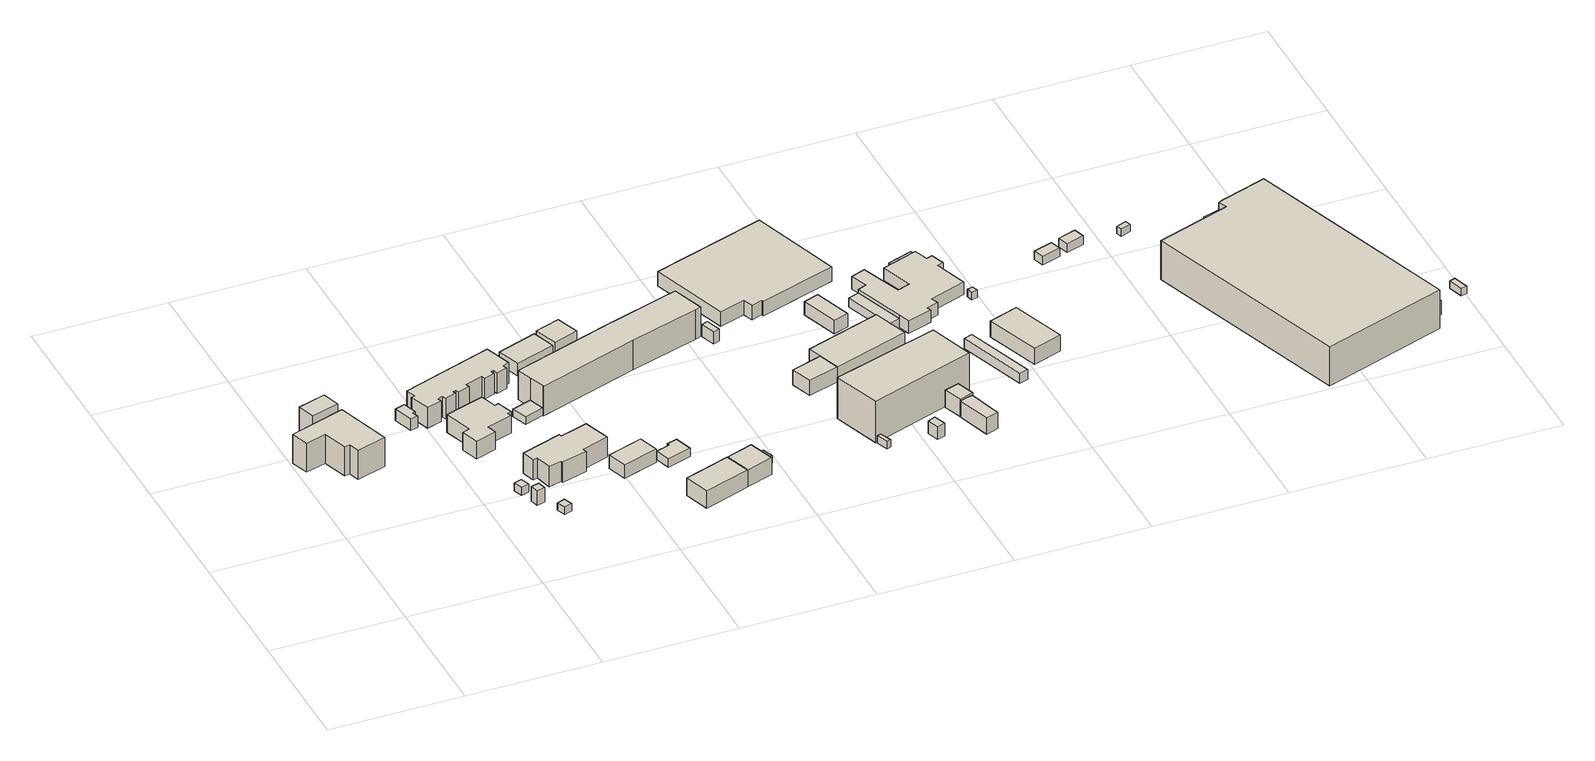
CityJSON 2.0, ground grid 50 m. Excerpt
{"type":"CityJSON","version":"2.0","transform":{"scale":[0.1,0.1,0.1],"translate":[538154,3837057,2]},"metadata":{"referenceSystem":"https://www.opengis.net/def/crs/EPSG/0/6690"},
"CityObjects":{
"building1":{"type":"Building","attributes":{"計測周辺長":70.97,"1/2500図郭":45,"区名":"此花区","町丁目名称":"常吉２丁目","街区番号":3,"class":"3001","usage":"431","measuredHeight":11.8,"storeysAboveGround":3,"BuildingDetailAttribute.buildingRoofEdgeArea":290.42,"BuildingDetailAttribute.buildingStructureType":"610","BuildingDetailAttribute.buildingStructureOrgType":"2","BuildingDetailAttribute.detailedUsage":"1720","BuildingDetailAttribute.specifiedBuildingCoverageRate":0.6,"BuildingDetailAttribute.surveyYear":2017,"BuildingTsunamiRiskAttribute.description":"1","BuildingTsunamiRiskAttribute.rank":"1","BuildingTsunamiRiskAttribute.depth":0.02,"BuildingHighTideRiskAttribute.description":"1","BuildingHighTideRiskAttribute.rank":"2","BuildingHighTideRiskAttribute.depth":2.98,"BuildingIDAttribute.prefecture":"27","BuildingIDAttribute.city":"27104"},"geometry":[{"type":"Solid","lod":"1","boundaries":[[[[0,1,2,3,4,5,6,7]],[[6,8,9,7]],[[5,10,8,6]],[[4,11,10,5]],[[3,12,11,4]],[[2,13,12,3]],[[1,14,13,2]],[[0,15,14,1]],[[7,9,15,0]],[[8,10,11,12,13,14,15,9]]]]}]},
"building2":{"type":"Building","attributes":{"計測周辺長":36.03,"1/2500図郭":45,"区名":"此花区","町丁目名称":"常吉２丁目","街区番号":3,"class":"3001","usage":"441","measuredHeight":11.7,"storeysAboveGround":3,"BuildingDetailAttribute.buildingRoofEdgeArea":76.96,"BuildingDetailAttribute.buildingStructureType":"610","BuildingDetailAttribute.buildingStructureOrgType":"2","BuildingDetailAttribute.detailedUsage":"1510","BuildingDetailAttribute.specifiedBuildingCoverageRate":0.6,"BuildingDetailAttribute.surveyYear":2017,"BuildingTsunamiRiskAttribute.description":"1","BuildingTsunamiRiskAttribute.rank":"1","BuildingTsunamiRiskAttribute.depth":0.01,"BuildingHighTideRiskAttribute.description":"1","BuildingHighTideRiskAttribute.rank":"3","BuildingHighTideRiskAttribute.depth":3.04,"BuildingIDAttribute.prefecture":"27","BuildingIDAttribute.city":"27104"},"geometry":[{"type":"Solid","lod":"1","boundaries":[[[[16,17,18,19]],[[18,20,21,19]],[[17,22,20,18]],[[16,23,22,17]],[[19,21,23,16]],[[20,22,23,21]]]]}]},
"building3":{"type":"Building","attributes":{"class":"3001","measuredHeight":4.6,"BuildingDetailAttribute.specifiedBuildingCoverageRate":0.6,"BuildingDetailAttribute.surveyYear":2017,"BuildingTsunamiRiskAttribute.description":"1","BuildingTsunamiRiskAttribute.rank":"1","BuildingTsunamiRiskAttribute.depth":0.28,"BuildingHighTideRiskAttribute.description":"1","BuildingHighTideRiskAttribute.rank":"2","BuildingHighTideRiskAttribute.depth":2.41,"BuildingIDAttribute.prefecture":"27","BuildingIDAttribute.city":"27104"},"geometry":[{"type":"Solid","lod":"1","boundaries":[[[[24,25,26,27,28,29]],[[28,30,31,29]],[[27,32,30,28]],[[26,33,32,27]],[[25,34,33,26]],[[24,35,34,25]],[[29,31,35,24]],[[30,32,33,34,35,31]]]]}]},
"building4":{"type":"Building","attributes":{"計測周辺長":13.76,"1/2500図郭":45,"区名":"此花区","町丁目名称":"常吉１丁目","街区番号":1,"class":"3001","usage":"441","measuredHeight":3.3,"storeysAboveGround":1,"BuildingDetailAttribute.buildingRoofEdgeArea":11.75,"BuildingDetailAttribute.buildingStructureType":"610","BuildingDetailAttribute.buildingStructureOrgType":"2","BuildingDetailAttribute.detailedUsage":"1510","BuildingDetailAttribute.specifiedBuildingCoverageRate":0.6,"BuildingDetailAttribute.surveyYear":2017,"BuildingTsunamiRiskAttribute.description":"1","BuildingTsunamiRiskAttribute.rank":"1","BuildingTsunamiRiskAttribute.depth":0.37,"BuildingHighTideRiskAttribute.description":"1","BuildingHighTideRiskAttribute.rank":"2","BuildingHighTideRiskAttribute.depth":2.16,"BuildingIDAttribute.prefecture":"27","BuildingIDAttribute.city":"27104"},"geometry":[{"type":"Solid","lod":"1","boundaries":[[[[36,37,38,39]],[[38,40,41,39]],[[37,42,40,38]],[[36,43,42,37]],[[39,41,43,36]],[[40,42,43,41]]]]}]},
"building5":{"type":"Building","attributes":{"class":"3001","measuredHeight":6,"BuildingDetailAttribute.specifiedBuildingCoverageRate":0.6,"BuildingDetailAttribute.surveyYear":2017,"BuildingHighTideRiskAttribute.description":"1","BuildingHighTideRiskAttribute.rank":"2","BuildingHighTideRiskAttribute.depth":2.16,"BuildingIDAttribute.prefecture":"27","BuildingIDAttribute.city":"27104"},"geometry":[{"type":"Solid","lod":"1","boundaries":[[[[44,45,46,47]],[[46,48,49,47]],[[45,50,48,46]],[[44,51,50,45]],[[47,49,51,44]],[[48,50,51,49]]]]}]},
"building6":{"type":"Building","attributes":{"計測周辺長":13.29,"1/2500図郭":45,"区名":"此花区","町丁目名称":"常吉１丁目","街区番号":1,"class":"3001","usage":"441","storeysAboveGround":1,"BuildingDetailAttribute.buildingRoofEdgeArea":11,"BuildingDetailAttribute.buildingStructureType":"610","BuildingDetailAttribute.buildingStructureOrgType":"2","BuildingDetailAttribute.detailedUsage":"1510","BuildingDetailAttribute.specifiedBuildingCoverageRate":0.6,"BuildingDetailAttribute.surveyYear":2017,"BuildingHighTideRiskAttribute.description":"1","BuildingHighTideRiskAttribute.rank":"2","BuildingHighTideRiskAttribute.depth":2.75,"BuildingIDAttribute.prefecture":"27","BuildingIDAttribute.city":"27104"},"geometry":[{"type":"Solid","lod":"1","boundaries":[[[[52,53,54,55]],[[54,56,57,55]],[[53,58,56,54]],[[52,59,58,53]],[[55,57,59,52]],[[56,58,59,57]]]]}]},
"building7":{"type":"Building","attributes":{"計測周辺長":77.07,"1/2500図郭":45,"区名":"此花区","町丁目名称":"常吉１丁目","街区番号":1,"class":"3001","usage":"441","measuredHeight":7.3,"storeysAboveGround":2,"BuildingDetailAttribute.buildingRoofEdgeArea":280.44,"BuildingDetailAttribute.buildingStructureType":"610","BuildingDetailAttribute.buildingStructureOrgType":"2","BuildingDetailAttribute.detailedUsage":"1510","BuildingDetailAttribute.specifiedBuildingCoverageRate":0.6,"BuildingDetailAttribute.surveyYear":2017,"BuildingHighTideRiskAttribute.description":"1","BuildingHighTideRiskAttribute.rank":"2","BuildingHighTideRiskAttribute.depth":2.11,"BuildingIDAttribute.prefecture":"27","BuildingIDAttribute.city":"27104"},"geometry":[{"type":"Solid","lod":"1","boundaries":[[[[60,61,62,63,64,65,66,67,68,69,70,71]],[[70,72,73,71]],[[69,74,72,70]],[[68,75,74,69]],[[67,76,75,68]],[[66,77,76,67]],[[65,78,77,66]],[[64,79,78,65]],[[63,80,79,64]],[[62,81,80,63]],[[61,82,81,62]],[[60,83,82,61]],[[71,73,83,60]],[[72,74,75,76,77,78,79,80,81,82,83,73]]]]}]},
"building8":{"type":"Building","attributes":{"計測周辺長":112.29,"1/2500図郭":45,"区名":"此花区","町丁目名称":"常吉１丁目","街区番号":1,"class":"3001","usage":"441","measuredHeight":8.4,"storeysAboveGround":2,"BuildingDetailAttribute.buildingRoofEdgeArea":432.2,"BuildingDetailAttribute.buildingStructureType":"610","BuildingDetailAttribute.buildingStructureOrgType":"2","BuildingDetailAttribute.detailedUsage":"1510","BuildingDetailAttribute.specifiedBuildingCoverageRate":0.6,"BuildingDetailAttribute.surveyYear":2017,"BuildingHighTideRiskAttribute.description":"1","BuildingHighTideRiskAttribute.rank":"2","BuildingHighTideRiskAttribute.depth":2.07,"BuildingIDAttribute.prefecture":"27","BuildingIDAttribute.city":"27104"},"geometry":[{"type":"Solid","lod":"1","boundaries":[[[[84,85,86,87,88,89,90,91,92,93,94,95,96,97,98,99,100,101,102,103,104,105,106,107]],[[106,108,109,107]],[[105,110,108,106]],[[104,111,110,105]],[[103,112,111,104]],[[102,113,112,103]],[[101,114,113,102]],[[100,115,114,101]],[[99,116,115,100]],[[98,117,116,99]],[[97,118,117,98]],[[96,119,118,97]],[[95,120,119,96]],[[94,121,120,95]],[[93,122,121,94]],[[92,123,122,93]],[[91,124,123,92]],[[90,125,124,91]],[[89,126,125,90]],[[88,127,126,89]],[[87,128,127,88]],[[86,129,128,87]],[[85,130,129,86]],[[84,131,130,85]],[[107,109,131,84]],[[108,110,111,112,113,114,115,116,117,118,119,120,121,122,123,124,125,126,127,128,129,130,131,109]]]]}]},
"building9":{"type":"Building","attributes":{"計測周辺長":80.71,"1/2500図郭":45,"区名":"此花区","町丁目名称":"常吉１丁目","街区番号":1,"class":"3001","usage":"441","measuredHeight":8.2,"storeysAboveGround":2,"BuildingDetailAttribute.buildingRoofEdgeArea":313.22,"BuildingDetailAttribute.buildingStructureType":"610","BuildingDetailAttribute.buildingStructureOrgType":"2","BuildingDetailAttribute.detailedUsage":"1510","BuildingDetailAttribute.specifiedBuildingCoverageRate":0.6,"BuildingDetailAttribute.surveyYear":2017,"BuildingHighTideRiskAttribute.description":"1","BuildingHighTideRiskAttribute.rank":"2","BuildingHighTideRiskAttribute.depth":1.81,"BuildingIDAttribute.prefecture":"27","BuildingIDAttribute.city":"27104"},"geometry":[{"type":"Solid","lod":"1","boundaries":[[[[132,133,134,135,136,137,138,139,140,141,142,143]],[[142,144,145,143]],[[141,146,144,142]],[[140,147,146,141]],[[139,148,147,140]],[[138,149,148,139]],[[137,150,149,138]],[[136,151,150,137]],[[135,152,151,136]],[[134,153,152,135]],[[133,154,153,134]],[[132,155,154,133]],[[143,145,155,132]],[[144,146,147,148,149,150,151,152,153,154,155,145]]]]}]},
"building10":{"type":"Building","attributes":{"計測周辺長":27.04,"1/2500図郭":45,"区名":"此花区","町丁目名称":"常吉１丁目","街区番号":1,"class":"3003","usage":"441","storeysAboveGround":1,"BuildingDetailAttribute.buildingRoofEdgeArea":44.88,"BuildingDetailAttribute.buildingStructureType":"610","BuildingDetailAttribute.buildingStructureOrgType":"2","BuildingDetailAttribute.detailedUsage":"1510","BuildingDetailAttribute.specifiedBuildingCoverageRate":0.6,"BuildingDetailAttribute.surveyYear":2017,"BuildingHighTideRiskAttribute.description":"1","BuildingHighTideRiskAttribute.rank":"2","BuildingHighTideRiskAttribute.depth":2.28,"BuildingIDAttribute.prefecture":"27","BuildingIDAttribute.city":"27104"},"geometry":[{"type":"Solid","lod":"1","boundaries":[[[[156,157,158,159]],[[158,160,161,159]],[[157,162,160,158]],[[156,163,162,157]],[[159,161,163,156]],[[160,162,163,161]]]]}]},
"building11":{"type":"Building","attributes":{"計測周辺長":44.03,"1/2500図郭":45,"区名":"此花区","町丁目名称":"常吉１丁目","街区番号":1,"class":"3001","usage":"441","measuredHeight":5.5,"storeysAboveGround":1,"BuildingDetailAttribute.buildingRoofEdgeArea":111.14,"BuildingDetailAttribute.buildingStructureType":"610","BuildingDetailAttribute.buildingStructureOrgType":"2","BuildingDetailAttribute.detailedUsage":"1510","BuildingDetailAttribute.specifiedBuildingCoverageRate":0.6,"BuildingDetailAttribute.surveyYear":2017,"BuildingHighTideRiskAttribute.description":"1","BuildingHighTideRiskAttribute.rank":"2","BuildingHighTideRiskAttribute.depth":2.44,"BuildingIDAttribute.prefecture":"27","BuildingIDAttribute.city":"27104"},"geometry":[{"type":"Solid","lod":"1","boundaries":[[[[164,165,166,167]],[[166,168,169,167]],[[165,170,168,166]],[[164,171,170,165]],[[167,169,171,164]],[[168,170,171,169]]]]}]},
"building12":{"type":"Building","attributes":{"class":"3001","measuredHeight":3.7,"BuildingDetailAttribute.specifiedBuildingCoverageRate":0.6,"BuildingDetailAttribute.surveyYear":2017,"BuildingHighTideRiskAttribute.description":"1","BuildingHighTideRiskAttribute.rank":"2","BuildingHighTideRiskAttribute.depth":2.08,"BuildingIDAttribute.prefecture":"27","BuildingIDAttribute.city":"27104"},"geometry":[{"type":"Solid","lod":"1","boundaries":[[[[172,173,174,175]],[[174,176,177,175]],[[173,178,176,174]],[[172,179,178,173]],[[175,177,179,172]],[[176,178,179,177]]]]}]},
"building13":{"type":"Building","attributes":{"計測周辺長":50.85,"1/2500図郭":45,"区名":"此花区","町丁目名称":"常吉１丁目","街区番号":1,"class":"3003","usage":"441","measuredHeight":5.1,"storeysAboveGround":1,"BuildingDetailAttribute.buildingRoofEdgeArea":147.33,"BuildingDetailAttribute.buildingStructureType":"610","BuildingDetailAttribute.buildingStructureOrgType":"2","BuildingDetailAttribute.detailedUsage":"1510","BuildingDetailAttribute.specifiedBuildingCoverageRate":0.6,"BuildingDetailAttribute.surveyYear":2017,"BuildingHighTideRiskAttribute.description":"1","BuildingHighTideRiskAttribute.rank":"2","BuildingHighTideRiskAttribute.depth":2.25,"BuildingIDAttribute.prefecture":"27","BuildingIDAttribute.city":"27104"},"geometry":[{"type":"Solid","lod":"1","boundaries":[[[[180,181,182,183]],[[182,184,185,183]],[[181,186,184,182]],[[180,187,186,181]],[[183,185,187,180]],[[184,186,187,185]]]]}]},
"building14":{"type":"Building","attributes":{"class":"3001","measuredHeight":6.9,"BuildingDetailAttribute.specifiedBuildingCoverageRate":0.6,"BuildingDetailAttribute.surveyYear":2017,"BuildingHighTideRiskAttribute.description":"1","BuildingHighTideRiskAttribute.rank":"2","BuildingHighTideRiskAttribute.depth":2.46,"BuildingIDAttribute.prefecture":"27","BuildingIDAttribute.city":"27104"},"geometry":[{"type":"Solid","lod":"1","boundaries":[[[[188,189,190,191]],[[190,192,193,191]],[[189,194,192,190]],[[188,195,194,189]],[[191,193,195,188]],[[192,194,195,193]]]]}]},
"building15":{"type":"Building","attributes":{"計測周辺長":32.95,"1/2500図郭":45,"区名":"此花区","町丁目名称":"常吉１丁目","街区番号":1,"class":"3001","usage":"441","measuredHeight":3.5,"storeysAboveGround":1,"BuildingDetailAttribute.buildingRoofEdgeArea":61.03,"BuildingDetailAttribute.buildingStructureType":"610","BuildingDetailAttribute.buildingStructureOrgType":"2","BuildingDetailAttribute.detailedUsage":"1510","BuildingDetailAttribute.specifiedBuildingCoverageRate":0.6,"BuildingDetailAttribute.surveyYear":2017,"BuildingHighTideRiskAttribute.description":"1","BuildingHighTideRiskAttribute.rank":"2","BuildingHighTideRiskAttribute.depth":2.63,"BuildingIDAttribute.prefecture":"27","BuildingIDAttribute.city":"27104"},"geometry":[{"type":"Solid","lod":"1","boundaries":[[[[196,197,198,199,200,201]],[[200,202,203,201]],[[199,204,202,200]],[[198,205,204,199]],[[197,206,205,198]],[[196,207,206,197]],[[201,203,207,196]],[[202,204,205,206,207,203]]]]}]},
"building16":{"type":"Building","attributes":{"class":"3003","measuredHeight":4.9,"BuildingDetailAttribute.specifiedBuildingCoverageRate":0.6,"BuildingDetailAttribute.surveyYear":2017,"BuildingHighTideRiskAttribute.description":"1","BuildingHighTideRiskAttribute.rank":"2","BuildingHighTideRiskAttribute.depth":2,"BuildingIDAttribute.prefecture":"27","BuildingIDAttribute.city":"27104"},"geometry":[{"type":"Solid","lod":"1","boundaries":[[[[208,209,210,211]],[[210,212,213,211]],[[209,214,212,210]],[[208,215,214,209]],[[211,213,215,208]],[[212,214,215,213]]]]}]},
"building17":{"type":"Building","attributes":{"計測周辺長":38.15,"1/2500図郭":45,"区名":"此花区","町丁目名称":"常吉１丁目","街区番号":1,"class":"3001","usage":"441","measuredHeight":6,"storeysAboveGround":1,"BuildingDetailAttribute.buildingRoofEdgeArea":90.88,"BuildingDetailAttribute.buildingStructureType":"610","BuildingDetailAttribute.buildingStructureOrgType":"2","BuildingDetailAttribute.detailedUsage":"1510","BuildingDetailAttribute.specifiedBuildingCoverageRate":0.6,"BuildingDetailAttribute.surveyYear":2017,"BuildingHighTideRiskAttribute.description":"1","BuildingHighTideRiskAttribute.rank":"2","BuildingHighTideRiskAttribute.depth":2.2,"BuildingIDAttribute.prefecture":"27","BuildingIDAttribute.city":"27104"},"geometry":[{"type":"Solid","lod":"1","boundaries":[[[[216,217,218,219]],[[218,220,221,219]],[[217,222,220,218]],[[216,223,222,217]],[[219,221,223,216]],[[220,222,223,221]]]]}]},
"building18":{"type":"Building","attributes":{"class":"3001","measuredHeight":6.8,"BuildingDetailAttribute.specifiedBuildingCoverageRate":0.6,"BuildingDetailAttribute.surveyYear":2017,"BuildingHighTideRiskAttribute.description":"1","BuildingHighTideRiskAttribute.rank":"2","BuildingHighTideRiskAttribute.depth":2.53,"BuildingIDAttribute.prefecture":"27","BuildingIDAttribute.city":"27104"},"geometry":[{"type":"Solid","lod":"1","boundaries":[[[[224,225,226,227]],[[226,228,229,227]],[[225,230,228,226]],[[224,231,230,225]],[[227,229,231,224]],[[228,230,231,229]]]]}]},
"building19":{"type":"Building","attributes":{"class":"3001","measuredHeight":12,"BuildingDetailAttribute.specifiedBuildingCoverageRate":0.6,"BuildingDetailAttribute.surveyYear":2017,"BuildingHighTideRiskAttribute.description":"1","BuildingHighTideRiskAttribute.rank":"2","BuildingHighTideRiskAttribute.depth":1.93,"BuildingIDAttribute.prefecture":"27","BuildingIDAttribute.city":"27104"},"geometry":[{"type":"Solid","lod":"1","boundaries":[[[[232,233,234,235,236,237,238,239,240,241,242,243]],[[242,244,245,243]],[[241,246,244,242]],[[240,247,246,241]],[[239,248,247,240]],[[238,249,248,239]],[[237,250,249,238]],[[236,251,250,237]],[[235,252,251,236]],[[234,253,252,235]],[[233,254,253,234]],[[232,255,254,233]],[[243,245,255,232]],[[244,246,247,248,249,250,251,252,253,254,255,245]]]]}]},
"building20":{"type":"Building","attributes":{"class":"3001","BuildingDetailAttribute.specifiedBuildingCoverageRate":0.6,"BuildingDetailAttribute.surveyYear":2017,"BuildingHighTideRiskAttribute.description":"1","BuildingHighTideRiskAttribute.rank":"2","BuildingHighTideRiskAttribute.depth":2.62,"BuildingIDAttribute.prefecture":"27","BuildingIDAttribute.city":"27104"},"geometry":[{"type":"Solid","lod":"1","boundaries":[[[[256,257,258,259]],[[258,260,261,259]],[[257,262,260,258]],[[256,263,262,257]],[[259,261,263,256]],[[260,262,263,261]]]]}]},
"building21":{"type":"Building","attributes":{"class":"3001","measuredHeight":4.9,"BuildingDetailAttribute.specifiedBuildingCoverageRate":0.6,"BuildingDetailAttribute.surveyYear":2017,"BuildingHighTideRiskAttribute.description":"1","BuildingHighTideRiskAttribute.rank":"2","BuildingHighTideRiskAttribute.depth":2.26,"BuildingIDAttribute.prefecture":"27","BuildingIDAttribute.city":"27104"},"geometry":[{"type":"Solid","lod":"1","boundaries":[[[[264,265,266,267]],[[266,268,269,267]],[[265,270,268,266]],[[264,271,270,265]],[[267,269,271,264]],[[268,270,271,269]]]]}]},
"building22":{"type":"Building","attributes":{"class":"3001","BuildingDetailAttribute.specifiedBuildingCoverageRate":0.6,"BuildingDetailAttribute.surveyYear":2017,"BuildingHighTideRiskAttribute.description":"1","BuildingHighTideRiskAttribute.rank":"2","BuildingHighTideRiskAttribute.depth":2.48,"BuildingIDAttribute.prefecture":"27","BuildingIDAttribute.city":"27104"},"geometry":[{"type":"Solid","lod":"1","boundaries":[[[[272,273,274,275]],[[274,276,277,275]],[[273,278,276,274]],[[272,279,278,273]],[[275,277,279,272]],[[276,278,279,277]]]]}]},
"building23":{"type":"Building","attributes":{"計測周辺長":41.37,"1/2500図郭":45,"区名":"此花区","町丁目名称":"常吉１丁目","街区番号":1,"class":"3003","usage":"441","measuredHeight":6.1,"storeysAboveGround":2,"BuildingDetailAttribute.buildingRoofEdgeArea":103.62,"BuildingDetailAttribute.buildingStructureType":"610","BuildingDetailAttribute.buildingStructureOrgType":"2","BuildingDetailAttribute.detailedUsage":"1510","BuildingDetailAttribute.specifiedBuildingCoverageRate":0.6,"BuildingDetailAttribute.surveyYear":2017,"BuildingHighTideRiskAttribute.description":"1","BuildingHighTideRiskAttribute.rank":"2","BuildingHighTideRiskAttribute.depth":2.4,"BuildingIDAttribute.prefecture":"27","BuildingIDAttribute.city":"27104"},"geometry":[{"type":"Solid","lod":"1","boundaries":[[[[280,281,282,283]],[[282,284,285,283]],[[281,286,284,282]],[[280,287,286,281]],[[283,285,287,280]],[[284,286,287,285]]]]}]},
"building24":{"type":"Building","attributes":{"計測周辺長":16.14,"1/2500図郭":45,"区名":"此花区","町丁目名称":"常吉１丁目","街区番号":1,"class":"3001","usage":"402","measuredHeight":5.2,"storeysAboveGround":1,"BuildingDetailAttribute.buildingRoofEdgeArea":15.56,"BuildingDetailAttribute.buildingStructureType":"610","BuildingDetailAttribute.buildingStructureOrgType":"2","BuildingDetailAttribute.detailedUsage":"1401","BuildingDetailAttribute.specifiedBuildingCoverageRate":0.6,"BuildingDetailAttribute.surveyYear":2017,"BuildingHighTideRiskAttribute.description":"1","BuildingHighTideRiskAttribute.rank":"2","BuildingHighTideRiskAttribute.depth":2.24,"BuildingIDAttribute.prefecture":"27","BuildingIDAttribute.city":"27104"},"geometry":[{"type":"Solid","lod":"1","boundaries":[[[[288,289,290,291]],[[290,292,293,291]],[[289,294,292,290]],[[288,295,294,289]],[[291,293,295,288]],[[292,294,295,293]]]]}]},
"building25":{"type":"Building","attributes":{"計測周辺長":121.9,"1/2500図郭":45,"区名":"此花区","町丁目名称":"常吉１丁目","街区番号":1,"class":"3001","usage":"402","measuredHeight":16.8,"storeysAboveGround":3,"BuildingDetailAttribute.buildingRoofEdgeArea":789.61,"BuildingDetailAttribute.buildingStructureType":"610","BuildingDetailAttribute.buildingStructureOrgType":"2","BuildingDetailAttribute.detailedUsage":"1401","BuildingDetailAttribute.specifiedBuildingCoverageRate":0.6,"BuildingDetailAttribute.surveyYear":2017,"BuildingHighTideRiskAttribute.description":"1","BuildingHighTideRiskAttribute.rank":"2","BuildingHighTideRiskAttribute.depth":2.5,"BuildingIDAttribute.prefecture":"27","BuildingIDAttribute.city":"27104"},"geometry":[{"type":"Solid","lod":"1","boundaries":[[[[296,297,298,299]],[[298,300,301,299]],[[297,302,300,298]],[[296,303,302,297]],[[299,301,303,296]],[[300,302,303,301]]]]}]},
"building26":{"type":"Building","attributes":{"計測周辺長":163.82,"1/2500図郭":45,"区名":"此花区","町丁目名称":"常吉１丁目","街区番号":1,"class":"3001","usage":"441","measuredHeight":5.8,"storeysAboveGround":2,"BuildingDetailAttribute.buildingRoofEdgeArea":1599.44,"BuildingDetailAttribute.buildingStructureType":"610","BuildingDetailAttribute.buildingStructureOrgType":"2","BuildingDetailAttribute.detailedUsage":"1510","BuildingDetailAttribute.specifiedBuildingCoverageRate":0.6,"BuildingDetailAttribute.surveyYear":2017,"BuildingHighTideRiskAttribute.description":"1","BuildingHighTideRiskAttribute.rank":"2","BuildingHighTideRiskAttribute.depth":2.34,"BuildingIDAttribute.prefecture":"27","BuildingIDAttribute.city":"27104"},"geometry":[{"type":"Solid","lod":"1","boundaries":[[[[304,305,306,307,308,309,310,311]],[[310,312,313,311]],[[309,314,312,310]],[[308,315,314,309]],[[307,316,315,308]],[[306,317,316,307]],[[305,318,317,306]],[[304,319,318,305]],[[311,313,319,304]],[[312,314,315,316,317,318,319,313]]]]}]},
"building27":{"type":"Building","attributes":{"計測周辺長":88.92,"1/2500図郭":45,"区名":"此花区","町丁目名称":"常吉１丁目","街区番号":1,"class":"3003","usage":"441","measuredHeight":5.7,"storeysAboveGround":2,"BuildingDetailAttribute.buildingRoofEdgeArea":430.45,"BuildingDetailAttribute.buildingStructureType":"610","BuildingDetailAttribute.buildingStructureOrgType":"2","BuildingDetailAttribute.detailedUsage":"1510","BuildingDetailAttribute.specifiedBuildingCoverageRate":0.6,"BuildingDetailAttribute.surveyYear":2017,"BuildingHighTideRiskAttribute.description":"1","BuildingHighTideRiskAttribute.rank":"2","BuildingHighTideRiskAttribute.depth":2.61,"BuildingIDAttribute.prefecture":"27","BuildingIDAttribute.city":"27104"},"geometry":[{"type":"Solid","lod":"1","boundaries":[[[[320,321,322,323]],[[322,324,325,323]],[[321,326,324,322]],[[320,327,326,321]],[[323,325,327,320]],[[324,326,327,325]]]]}]},
"building28":{"type":"Building","attributes":{"class":"3001","measuredHeight":5.4,"BuildingDetailAttribute.specifiedBuildingCoverageRate":0.6,"BuildingDetailAttribute.surveyYear":2017,"BuildingHighTideRiskAttribute.description":"1","BuildingHighTideRiskAttribute.rank":"2","BuildingHighTideRiskAttribute.depth":2.25,"BuildingIDAttribute.prefecture":"27","BuildingIDAttribute.city":"27104"},"geometry":[{"type":"Solid","lod":"1","boundaries":[[[[328,329,330,331]],[[330,332,333,331]],[[329,334,332,330]],[[328,335,334,329]],[[331,333,335,328]],[[332,334,335,333]]]]}]},
"building29":{"type":"Building","attributes":{"計測周辺長":36.85,"1/2500図郭":45,"区名":"此花区","町丁目名称":"常吉１丁目","街区番号":1,"class":"3001","usage":"402","measuredHeight":6.6,"storeysAboveGround":1,"BuildingDetailAttribute.buildingRoofEdgeArea":67.97,"BuildingDetailAttribute.buildingStructureType":"610","BuildingDetailAttribute.buildingStructureOrgType":"2","BuildingDetailAttribute.detailedUsage":"1401","BuildingDetailAttribute.specifiedBuildingCoverageRate":0.6,"BuildingDetailAttribute.surveyYear":2017,"BuildingHighTideRiskAttribute.description":"1","BuildingHighTideRiskAttribute.rank":"2","BuildingHighTideRiskAttribute.depth":2.24,"BuildingIDAttribute.prefecture":"27","BuildingIDAttribute.city":"27104"},"geometry":[{"type":"Solid","lod":"1","boundaries":[[[[336,337,338,339]],[[338,340,341,339]],[[337,342,340,338]],[[336,343,342,337]],[[339,341,343,336]],[[340,342,343,341]]]]}]},
"building30":{"type":"Building","attributes":{"計測周辺長":25.94,"1/2500図郭":45,"区名":"此花区","町丁目名称":"常吉１丁目","街区番号":1,"class":"3001","usage":"402","measuredHeight":7.1,"storeysAboveGround":1,"BuildingDetailAttribute.buildingRoofEdgeArea":41.41,"BuildingDetailAttribute.buildingStructureType":"610","BuildingDetailAttribute.buildingStructureOrgType":"2","BuildingDetailAttribute.detailedUsage":"1401","BuildingDetailAttribute.specifiedBuildingCoverageRate":0.6,"BuildingDetailAttribute.surveyYear":2017,"BuildingHighTideRiskAttribute.description":"1","BuildingHighTideRiskAttribute.rank":"2","BuildingHighTideRiskAttribute.depth":2.37,"BuildingIDAttribute.prefecture":"27","BuildingIDAttribute.city":"27104"},"geometry":[{"type":"Solid","lod":"1","boundaries":[[[[344,345,346,347]],[[346,348,349,347]],[[345,350,348,346]],[[344,351,350,345]],[[347,349,351,344]],[[348,350,351,349]]]]}]},
"building31":{"type":"Building","attributes":{"計測周辺長":49.81,"1/2500図郭":45,"区名":"此花区","町丁目名称":"常吉１丁目","街区番号":1,"class":"3001","usage":"441","measuredHeight":3.6,"storeysAboveGround":1,"BuildingDetailAttribute.buildingRoofEdgeArea":92.33,"BuildingDetailAttribute.buildingStructureType":"610","BuildingDetailAttribute.buildingStructureOrgType":"2","BuildingDetailAttribute.detailedUsage":"1510","BuildingDetailAttribute.specifiedBuildingCoverageRate":0.6,"BuildingDetailAttribute.surveyYear":2017,"BuildingHighTideRiskAttribute.description":"1","BuildingHighTideRiskAttribute.rank":"2","BuildingHighTideRiskAttribute.depth":2.11,"BuildingIDAttribute.prefecture":"27","BuildingIDAttribute.city":"27104"},"geometry":[{"type":"Solid","lod":"1","boundaries":[[[[352,353,354,355]],[[354,356,357,355]],[[353,358,356,354]],[[352,359,358,353]],[[355,357,359,352]],[[356,358,359,357]]]]}]},
"building32":{"type":"Building","attributes":{"計測周辺長":62.3,"1/2500図郭":45,"区名":"此花区","町丁目名称":"常吉１丁目","街区番号":1,"class":"3003","usage":"431","measuredHeight":4.1,"storeysAboveGround":1,"BuildingDetailAttribute.buildingRoofEdgeArea":96.18,"BuildingDetailAttribute.buildingStructureType":"601","BuildingDetailAttribute.buildingStructureOrgType":"1","BuildingDetailAttribute.detailedUsage":"1720","BuildingDetailAttribute.specifiedBuildingCoverageRate":0.6,"BuildingDetailAttribute.surveyYear":2017,"BuildingHighTideRiskAttribute.description":"1","BuildingHighTideRiskAttribute.rank":"2","BuildingHighTideRiskAttribute.depth":2.34,"BuildingIDAttribute.prefecture":"27","BuildingIDAttribute.city":"27104"},"geometry":[{"type":"Solid","lod":"1","boundaries":[[[[360,361,362,363]],[[362,364,365,363]],[[361,366,364,362]],[[360,367,366,361]],[[363,365,367,360]],[[364,366,367,365]]]]}]},
"building33":{"type":"Building","attributes":{"計測周辺長":155.49,"1/2500図郭":45,"区名":"此花区","町丁目名称":"常吉１丁目","街区番号":1,"class":"3001","usage":"441","measuredHeight":5.1,"storeysAboveGround":1,"BuildingDetailAttribute.buildingRoofEdgeArea":724.09,"BuildingDetailAttribute.buildingStructureType":"610","BuildingDetailAttribute.buildingStructureOrgType":"2","BuildingDetailAttribute.detailedUsage":"1510","BuildingDetailAttribute.specifiedBuildingCoverageRate":0.6,"BuildingDetailAttribute.surveyYear":2017,"BuildingHighTideRiskAttribute.description":"1","BuildingHighTideRiskAttribute.rank":"2","BuildingHighTideRiskAttribute.depth":2.04,"BuildingIDAttribute.prefecture":"27","BuildingIDAttribute.city":"27104"},"geometry":[{"type":"Solid","lod":"1","boundaries":[[[[368,369,370,371,372,373,374,375,376,377,378,379,380,381,382,383,384,385,386,387]],[[386,388,389,387]],[[385,390,388,386]],[[384,391,390,385]],[[383,392,391,384]],[[382,393,392,383]],[[381,394,393,382]],[[380,395,394,381]],[[379,396,395,380]],[[378,397,396,379]],[[377,398,397,378]],[[376,399,398,377]],[[375,400,399,376]],[[374,401,400,375]],[[373,402,401,374]],[[372,403,402,373]],[[371,404,403,372]],[[370,405,404,371]],[[369,406,405,370]],[[368,407,406,369]],[[387,389,407,368]],[[388,390,391,392,393,394,395,396,397,398,399,400,401,402,403,404,405,406,407,389]]]]}]},
"building34":{"type":"Building","attributes":{"class":"3001","measuredHeight":3.7,"BuildingDetailAttribute.specifiedBuildingCoverageRate":0.6,"BuildingDetailAttribute.surveyYear":2017,"BuildingHighTideRiskAttribute.description":"1","BuildingHighTideRiskAttribute.rank":"2","BuildingHighTideRiskAttribute.depth":2.09,"BuildingIDAttribute.prefecture":"27","BuildingIDAttribute.city":"27104"},"geometry":[{"type":"Solid","lod":"1","boundaries":[[[[408,409,410,411]],[[410,412,413,411]],[[409,414,412,410]],[[408,415,414,409]],[[411,413,415,408]],[[412,414,415,413]]]]}]},
"building35":{"type":"Building","attributes":{"計測周辺長":67.31,"1/2500図郭":45,"区名":"此花区","町丁目名称":"常吉１丁目","街区番号":1,"class":"3001","usage":"431","measuredHeight":6.5,"storeysAboveGround":2,"BuildingDetailAttribute.buildingRoofEdgeArea":257.78,"BuildingDetailAttribute.buildingStructureType":"610","BuildingDetailAttribute.buildingStructureOrgType":"2","BuildingDetailAttribute.detailedUsage":"1720","BuildingDetailAttribute.specifiedBuildingCoverageRate":0.6,"BuildingDetailAttribute.surveyYear":2017,"BuildingHighTideRiskAttribute.description":"1","BuildingHighTideRiskAttribute.rank":"2","BuildingHighTideRiskAttribute.depth":1.92,"BuildingIDAttribute.prefecture":"27","BuildingIDAttribute.city":"27104"},"geometry":[{"type":"Solid","lod":"1","boundaries":[[[[416,417,418,419]],[[418,420,421,419]],[[417,422,420,418]],[[416,423,422,417]],[[419,421,423,416]],[[420,422,423,421]]]]}]},
"building36":{"type":"Building","attributes":{"class":"3001","BuildingDetailAttribute.specifiedBuildingCoverageRate":0.6,"BuildingDetailAttribute.surveyYear":2017,"BuildingHighTideRiskAttribute.description":"1","BuildingHighTideRiskAttribute.rank":"2","BuildingHighTideRiskAttribute.depth":2.06,"BuildingIDAttribute.prefecture":"27","BuildingIDAttribute.city":"27104"},"geometry":[{"type":"Solid","lod":"1","boundaries":[[[[424,425,426,427]],[[426,428,429,427]],[[425,430,428,426]],[[424,431,430,425]],[[427,429,431,424]],[[428,430,431,429]]]]}]},
"building37":{"type":"Building","attributes":{"class":"3001","measuredHeight":3.6,"BuildingDetailAttribute.specifiedBuildingCoverageRate":0.6,"BuildingDetailAttribute.surveyYear":2017,"BuildingHighTideRiskAttribute.description":"1","BuildingHighTideRiskAttribute.rank":"2","BuildingHighTideRiskAttribute.depth":2.35,"BuildingIDAttribute.prefecture":"27","BuildingIDAttribute.city":"27104"},"geometry":[{"type":"Solid","lod":"1","boundaries":[[[[432,433,434,435]],[[434,436,437,435]],[[433,438,436,434]],[[432,439,438,433]],[[435,437,439,432]],[[436,438,439,437]]]]}]},
"building38":{"type":"Building","attributes":{"class":"3001","measuredHeight":3.6,"BuildingDetailAttribute.specifiedBuildingCoverageRate":0.6,"BuildingDetailAttribute.surveyYear":2017,"BuildingHighTideRiskAttribute.description":"1","BuildingHighTideRiskAttribute.rank":"2","BuildingHighTideRiskAttribute.depth":2.39,"BuildingIDAttribute.prefecture":"27","BuildingIDAttribute.city":"27104"},"geometry":[{"type":"Solid","lod":"1","boundaries":[[[[440,441,442,443]],[[442,444,445,443]],[[441,446,444,442]],[[440,447,446,441]],[[443,445,447,440]],[[444,446,447,445]]]]}]},
"building39":{"type":"Building","attributes":{"class":"3001","BuildingDetailAttribute.specifiedBuildingCoverageRate":0.6,"BuildingDetailAttribute.surveyYear":2017,"BuildingHighTideRiskAttribute.description":"1","BuildingHighTideRiskAttribute.rank":"2","BuildingHighTideRiskAttribute.depth":2.44,"BuildingIDAttribute.prefecture":"27","BuildingIDAttribute.city":"27104"},"geometry":[{"type":"Solid","lod":"1","boundaries":[[[[448,449,450,451]],[[450,452,453,451]],[[449,454,452,450]],[[448,455,454,449]],[[451,453,455,448]],[[452,454,455,453]]]]}]},
"building40":{"type":"Building","attributes":{"計測周辺長":288.39,"1/2500図郭":45,"区名":"此花区","町丁目名称":"常吉１丁目","街区番号":1,"class":"3001","usage":"431","measuredHeight":15.8,"storeysAboveGround":3,"BuildingDetailAttribute.buildingRoofEdgeArea":4372.91,"BuildingDetailAttribute.buildingStructureType":"610","BuildingDetailAttribute.buildingStructureOrgType":"2","BuildingDetailAttribute.detailedUsage":"1720","BuildingDetailAttribute.specifiedBuildingCoverageRate":0.6,"BuildingDetailAttribute.surveyYear":2017,"BuildingHighTideRiskAttribute.description":"1","BuildingHighTideRiskAttribute.rank":"2","BuildingHighTideRiskAttribute.depth":2.34,"BuildingIDAttribute.prefecture":"27","BuildingIDAttribute.city":"27104"},"geometry":[{"type":"Solid","lod":"1","boundaries":[[[[456,457,458,459,460,461,462,463,464,465,466,467]],[[466,468,469,467]],[[465,470,468,466]],[[464,471,470,465]],[[463,472,471,464]],[[462,473,472,463]],[[461,474,473,462]],[[460,475,474,461]],[[459,476,475,460]],[[458,477,476,459]],[[457,478,477,458]],[[456,479,478,457]],[[467,469,479,456]],[[468,470,471,472,473,474,475,476,477,478,479,469]]]]}]},
"building41":{"type":"Building","attributes":{"計測周辺長":38.43,"1/2500図郭":45,"区名":"此花区","町丁目名称":"常吉１丁目","街区番号":1,"class":"3003","usage":"431","measuredHeight":4.6,"storeysAboveGround":1,"BuildingDetailAttribute.buildingRoofEdgeArea":87.8,"BuildingDetailAttribute.buildingStructureType":"610","BuildingDetailAttribute.buildingStructureOrgType":"2","BuildingDetailAttribute.detailedUsage":"1720","BuildingDetailAttribute.specifiedBuildingCoverageRate":0.6,"BuildingDetailAttribute.surveyYear":2017,"BuildingHighTideRiskAttribute.description":"1","BuildingHighTideRiskAttribute.rank":"2","BuildingHighTideRiskAttribute.depth":2.3,"BuildingIDAttribute.prefecture":"27","BuildingIDAttribute.city":"27104"},"geometry":[{"type":"Solid","lod":"1","boundaries":[[[[480,481,482,483]],[[482,484,485,483]],[[481,486,484,482]],[[480,487,486,481]],[[483,485,487,480]],[[484,486,487,485]]]]}]},
"building42":{"type":"Building","attributes":{"計測周辺長":38.43,"1/2500図郭":45,"区名":"此花区","町丁目名称":"常吉１丁目","街区番号":1,"class":"3003","usage":"431","measuredHeight":5.3,"storeysAboveGround":1,"BuildingDetailAttribute.buildingRoofEdgeArea":87.8,"BuildingDetailAttribute.buildingStructureType":"610","BuildingDetailAttribute.buildingStructureOrgType":"2","BuildingDetailAttribute.detailedUsage":"1720","BuildingDetailAttribute.specifiedBuildingCoverageRate":0.6,"BuildingDetailAttribute.surveyYear":2017,"BuildingHighTideRiskAttribute.description":"1","BuildingHighTideRiskAttribute.rank":"2","BuildingHighTideRiskAttribute.depth":2.3,"BuildingIDAttribute.prefecture":"27","BuildingIDAttribute.city":"27104"},"geometry":[{"type":"Solid","lod":"1","boundaries":[[[[488,489,490,491,492]],[[491,493,494,492]],[[490,495,493,491]],[[489,496,495,490]],[[488,497,496,489]],[[492,494,497,488]],[[493,495,496,497,494]]]]}]},
"building43":{"type":"Building","attributes":{"class":"3003","BuildingDetailAttribute.specifiedBuildingCoverageRate":0.6,"BuildingDetailAttribute.surveyYear":2017,"BuildingHighTideRiskAttribute.description":"1","BuildingHighTideRiskAttribute.rank":"2","BuildingHighTideRiskAttribute.depth":2.4,"BuildingIDAttribute.prefecture":"27","BuildingIDAttribute.city":"27104"},"geometry":[{"type":"Solid","lod":"1","boundaries":[[[[498,499,500,501]],[[500,502,503,501]],[[499,504,502,500]],[[498,505,504,499]],[[501,503,505,498]],[[502,504,505,503]]]]}]},
"building44":{"type":"Building","attributes":{"class":"3003","BuildingDetailAttribute.specifiedBuildingCoverageRate":0.6,"BuildingDetailAttribute.surveyYear":2017,"BuildingHighTideRiskAttribute.description":"1","BuildingHighTideRiskAttribute.rank":"2","BuildingHighTideRiskAttribute.depth":2.21,"BuildingIDAttribute.prefecture":"27","BuildingIDAttribute.city":"27104"},"geometry":[{"type":"Solid","lod":"1","boundaries":[[[[506,507,508,509]],[[508,510,511,509]],[[507,512,510,508]],[[506,513,512,507]],[[509,511,513,506]],[[510,512,513,511]]]]}]},
"building45":{"type":"Building","attributes":{"計測周辺長":288.39,"1/2500図郭":45,"区名":"此花区","町丁目名称":"常吉１丁目","街区番号":1,"class":"3003","usage":"431","measuredHeight":11.8,"storeysAboveGround":3,"BuildingDetailAttribute.buildingRoofEdgeArea":4372.91,"BuildingDetailAttribute.buildingStructureType":"610","BuildingDetailAttribute.buildingStructureOrgType":"2","BuildingDetailAttribute.detailedUsage":"1720","BuildingDetailAttribute.specifiedBuildingCoverageRate":0.6,"BuildingDetailAttribute.surveyYear":2017,"BuildingHighTideRiskAttribute.description":"1","BuildingHighTideRiskAttribute.rank":"2","BuildingHighTideRiskAttribute.depth":2.22,"BuildingIDAttribute.prefecture":"27","BuildingIDAttribute.city":"27104"},"geometry":[{"type":"Solid","lod":"1","boundaries":[[[[514,515,516]],[[515,517,518,516]],[[514,519,517,515]],[[516,518,519,514]],[[517,519,518]]]]}]},
"building46":{"type":"Building","attributes":{"計測周辺長":174.96,"1/2500図郭":45,"区名":"此花区","町丁目名称":"常吉１丁目","街区番号":1,"class":"3003","usage":"431","measuredHeight":5.7,"storeysAboveGround":1,"BuildingDetailAttribute.buildingRoofEdgeArea":466.1,"BuildingDetailAttribute.buildingStructureType":"610","BuildingDetailAttribute.buildingStructureOrgType":"2","BuildingDetailAttribute.detailedUsage":"1720","BuildingDetailAttribute.specifiedBuildingCoverageRate":0.6,"BuildingDetailAttribute.surveyYear":2017,"BuildingHighTideRiskAttribute.description":"1","BuildingHighTideRiskAttribute.rank":"2","BuildingHighTideRiskAttribute.depth":2.22,"BuildingIDAttribute.prefecture":"27","BuildingIDAttribute.city":"27104"},"geometry":[{"type":"Solid","lod":"1","boundaries":[[[[467,520,521,522,523,524,457]],[[524,525,526,457]],[[523,527,525,524]],[[522,528,527,523]],[[521,529,528,522]],[[520,530,529,521]],[[467,531,530,520]],[[457,526,531,467]],[[525,527,528,529,530,531,526]]]]}]},
"building47":{"type":"Building","attributes":{"計測周辺長":16.46,"1/2500図郭":45,"区名":"此花区","町丁目名称":"常吉１丁目","街区番号":1,"class":"3001","usage":"431","storeysAboveGround":1,"BuildingDetailAttribute.buildingRoofEdgeArea":13.75,"BuildingDetailAttribute.buildingStructureType":"610","BuildingDetailAttribute.buildingStructureOrgType":"2","BuildingDetailAttribute.detailedUsage":"1730","BuildingDetailAttribute.specifiedBuildingCoverageRate":0.6,"BuildingDetailAttribute.surveyYear":2017,"BuildingHighTideRiskAttribute.description":"1","BuildingHighTideRiskAttribute.rank":"2","BuildingHighTideRiskAttribute.depth":2.61,"BuildingIDAttribute.prefecture":"27","BuildingIDAttribute.city":"27104"},"geometry":[{"type":"Solid","lod":"1","boundaries":[[[[532,533,534,535]],[[534,536,537,535]],[[533,538,536,534]],[[532,539,538,533]],[[535,537,539,532]],[[536,538,539,537]]]]}]}
},
"vertices":[
[159,840,8],[139,835,8],[108,929,8],[31,906,8],[8,973,8],[217,1041,8],[284,834,8],[172,798,8],[284,834,126],[172,798,126],[217,1041,126],[8,973,126],[31,906,126],[108,929,126],[139,835,126],[159,840,126],
[92,1113,6],[197,1146,6],[218,1080,6],[113,1046,6],[218,1080,124],[113,1046,124],[197,1146,124],[92,1113,124],
[419,1058,14],[457,1071,14],[474,1019,14],[463,1015,14],[471,992,14],[443,983,14],[471,992,61],[443,983,61],[463,1015,61],[474,1019,61],[457,1071,61],[419,1058,61],
[617,515,21],[647,525,21],[660,490,21],[630,480,21],[660,490,53],[630,480,53],[647,525,53],[617,515,53],
[645,435,22],[676,443,22],[684,412,22],[654,404,22],[684,412,82],[654,404,82],[676,443,82],[645,435,82],
[704,351,23],[734,361,23],[746,328,23],[716,318,23],[746,328,53],[716,318,53],[734,361,53],[704,351,53],
[556,809,16],[584,818,16],[549,924,16],[697,973,16],[718,911,16],[733,916,16],[753,856,16],[739,851,16],[744,835,16],[647,803,16],[658,768,16],[578,741,16],[658,768,88],[578,741,88],[647,803,88],[744,835,88],[739,851,88],[753,856,88],[733,916,88],[718,911,88],[697,973,88],[549,924,88],[584,818,88],[556,809,88],
[471,1043,20],[484,1047,20],[472,1084,20],[815,1202,20],[850,1100,20],[825,1091,20],[831,1074,20],[791,1061,20],[785,1079,20],[775,1075,20],[780,1061,20],[740,1048,20],[735,1062,20],[668,1039,20],[673,1024,20],[629,1009,20],[624,1022,20],[612,1018,20],[616,1007,20],[573,992,20],[568,1006,20],[549,999,20],[554,985,20],[497,966,20],[554,985,104],[497,966,104],[549,999,104],[568,1006,104],[573,992,104],[616,1007,104],[612,1018,104],[624,1022,104],[629,1009,104],[673,1024,104],[668,1039,104],[735,1062,104],[740,1048,104],[780,1061,104],[775,1075,104],[785,1079,104],[791,1061,104],[831,1074,104],[825,1091,104],[850,1100,104],[815,1202,104],[472,1084,104],[484,1047,104],[471,1043,104],
[722,561,15],[704,555,15],[689,605,15],[843,657,15],[846,647,15],[950,680,15],[984,581,15],[882,545,15],[887,530,15],[790,504,15],[787,511,15],[737,498,15],[787,511,97],[737,498,97],[790,504,97],[887,530,97],[882,545,97],[984,581,97],[950,680,97],[846,647,97],[843,657,97],[689,605,97],[704,555,97],[722,561,97],
[882,887,17],[808,861,17],[787,920,17],[862,945,17],[787,920,47],[862,945,47],[808,861,47],[882,887,47],
[963,516,16],[1097,561,16],[1122,486,16],[988,442,16],[1122,486,71],[988,442,71],[1097,561,71],[963,516,71],
[893,1070,22],[935,1083,22],[943,1056,22],[901,1044,22],[943,1056,59],[901,1044,59],[935,1083,59],[893,1070,59],
[864,1213,20],[1014,1265,20],[1044,1178,20],[894,1126,20],[1044,1178,71],[894,1126,71],[1014,1265,71],[864,1213,71],
[1140,272,14],[1313,331,14],[1346,235,14],[1172,175,14],[1346,235,84],[1172,175,84],[1313,331,84],[1140,272,84],
[1130,502,15],[1184,519,15],[1181,528,15],[1219,540,15],[1240,474,15],[1148,445,15],[1240,474,49],[1148,445,49],[1219,540,49],[1181,528,49],[1184,519,49],[1130,502,49],
[991,1052,23],[979,1086,23],[1059,1113,23],[1071,1079,23],[1059,1113,72],[1071,1079,72],[979,1086,72],[991,1052,72],
[1021,1265,20],[1114,1297,20],[1145,1210,20],[1052,1178,20],[1145,1210,81],[1052,1178,81],[1114,1297,81],[1021,1265,81],
[1316,333,15],[1416,367,15],[1449,270,15],[1349,236,15],[1449,270,83],[1349,236,83],[1416,367,83],[1316,333,83],
[1508,1220,18],[1548,1099,18],[1525,1091,18],[1262,1009,18],[883,882,18],[882,887,18],[862,945,18],[842,1002,18],[991,1052,18],[1071,1079,18],[1218,1129,18],[1480,1212,18],[1218,1129,138],[1480,1212,138],[1071,1079,138],[991,1052,138],[842,1002,138],[862,945,138],[882,887,138],[883,882,138],[1262,1009,138],[1525,1091,138],[1548,1099,138],[1508,1220,138],
[1436,361,16],[1462,370,16],[1477,330,16],[1451,321,16],[1477,330,46],[1451,321,46],[1462,370,46],[1436,361,46],
[1550,1096,20],[1575,1105,20],[1594,1048,20],[1569,1039,20],[1594,1048,69],[1569,1039,69],[1575,1105,69],[1550,1096,69],
[1844,295,18],[1859,300,18],[1876,255,18],[1861,249,18],[1876,255,48],[1861,249,48],[1859,300,48],[1844,295,48],
[1720,720,17],[1836,758,17],[1863,677,17],[1747,639,17],[1863,677,78],[1747,639,78],[1836,758,78],[1720,720,78],
[2022,276,19],[2051,289,19],[2067,242,19],[2037,231,19],[2067,242,71],[2037,231,71],[2051,289,71],[2022,276,71],
[1779,480,17],[2183,608,17],[2240,436,17],[1841,299,17],[2240,436,185],[1841,299,185],[2183,608,185],[1779,480,185],
[1730,1158,19],[1633,1125,19],[1533,1426,19],[1964,1568,19],[2077,1221,19],[1788,1126,19],[1786,1134,19],[1743,1118,19],[1786,1134,78],[1743,1118,78],[1788,1126,78],[2077,1221,78],[1964,1568,78],[1533,1426,78],[1633,1125,78],[1730,1158,78],
[1821,815,17],[2107,912,17],[2153,778,17],[1867,680,17],[2153,778,74],[1867,680,74],[2107,912,74],[1821,815,74],
[1916,1076,20],[1973,1096,20],[2021,954,20],[1963,935,20],[2021,954,74],[1963,935,74],[1973,1096,74],[1916,1076,74],
[2159,323,19],[2208,338,19],[2247,211,19],[2200,195,19],[2247,211,85],[2200,195,85],[2208,338,85],[2159,323,85],
[2135,395,18],[2190,413,18],[2213,346,18],[2161,325,18],[2213,346,89],[2161,325,89],[2190,413,89],[2135,395,89],
[2135,866,21],[2069,1059,21],[2111,1074,21],[2178,882,21],[2111,1074,57],[2178,882,57],[2069,1059,57],[2135,866,57],
[2329,686,19],[2362,697,19],[2452,435,19],[2419,424,19],[2452,435,60],[2419,424,60],[2362,697,60],[2329,686,60],
[2393,1150,20],[2415,1157,20],[2433,1105,20],[2411,1097,20],[2452,973,20],[2315,926,20],[2325,899,20],[2280,884,20],[2286,869,20],[2193,838,20],[2178,882,20],[2111,1074,20],[2143,1087,20],[2120,1152,20],[2175,1172,20],[2232,1018,20],[2281,1036,20],[2239,1156,20],[2280,1170,20],[2374,1203,20],[2280,1170,71],[2374,1203,71],[2239,1156,71],[2281,1036,71],[2232,1018,71],[2175,1172,71],[2120,1152,71],[2143,1087,71],[2111,1074,71],[2178,882,71],[2193,838,71],[2286,869,71],[2280,884,71],[2325,899,71],[2315,926,71],[2452,973,71],[2411,1097,71],[2433,1105,71],[2415,1157,71],[2393,1150,71],
[2280,1170,22],[2273,1191,22],[2366,1224,22],[2374,1203,22],[2366,1224,59],[2374,1203,59],[2273,1191,59],[2280,1170,59],
[2435,710,21],[2546,749,21],[2618,543,21],[2507,504,21],[2618,543,86],[2507,504,86],[2546,749,86],[2435,710,86],
[2458,957,21],[2479,963,21],[2486,939,21],[2464,933,21],[2486,939,51],[2464,933,51],[2479,963,51],[2458,957,51],
[2749,1068,20],[2821,1091,20],[2834,1051,20],[2762,1028,20],[2834,1051,55],[2762,1028,55],[2821,1091,55],[2749,1068,55],
[2853,1104,20],[2921,1126,20],[2935,1085,20],[2866,1062,20],[2935,1085,55],[2866,1062,55],[2921,1126,55],[2853,1104,55],
[3063,1101,18],[3102,1115,18],[3110,1093,18],[3071,1079,18],[3110,1093,48],[3071,1079,48],[3102,1115,48],[3063,1101,48],
[3554,994,16],[3700,567,16],[3837,167,16],[3366,5,16],[3094,799,16],[3373,895,16],[3360,929,16],[3367,932,16],[3376,935,16],[3472,968,16],[3554,996,16],[3555,994,16],[3554,996,174],[3555,994,174],[3472,968,174],[3376,935,174],[3367,932,174],[3360,929,174],[3373,895,174],[3094,799,174],[3366,5,174],[3837,167,174],[3700,567,174],[3554,994,174],
[3343,1013,18],[3439,1044,18],[3453,1002,18],[3356,971,18],[3453,1002,64],[3356,971,64],[3439,1044,64],[3343,1013,64],
[3376,935,20],[3367,932,20],[3357,964,20],[3459,1000,20],[3472,968,20],[3459,1000,73],[3472,968,73],[3357,964,73],[3367,932,73],[3376,935,73],
[3452,1038,19],[3545,1067,19],[3550,1049,19],[3458,1020,19],[3550,1049,49],[3458,1020,49],[3545,1067,49],[3452,1038,49],
[3550,1049,20],[3555,1033,20],[3463,1004,20],[3458,1020,20],[3463,1004,50],[3458,1020,50],[3555,1033,50],[3550,1049,50],
[3554,994,22],[3555,994,22],[3700,567,22],[3555,994,139],[3700,567,139],[3554,994,139],
[3591,1004,16],[3612,944,16],[3632,952,16],[3874,240,16],[3819,222,16],[3819,222,74],[3700,567,74],[3874,240,74],[3632,952,74],[3612,944,74],[3591,1004,74],[3555,994,74],
[3960,368,17],[3982,376,17],[4000,318,17],[3978,313,17],[4000,318,47],[3978,313,47],[3982,376,47],[3960,368,47]
]}
